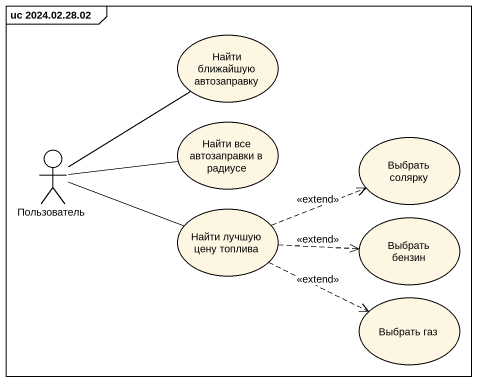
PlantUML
@startuml
mainframe uc 2024.02.28.02
usecase "Найти ближайшую автозаправку" as Найти_ближайшую_автозаправку
actor Пользователь
usecase "Найти все автозаправки в радиусе" as Найти_все_автозаправки_в
usecase "Выбрать солярку" as Выбрать_солярку
usecase "Найти лучшую цену топлива" as Найти_лучшую_цену_топлива
usecase "Выбрать бензин" as Выбрать_бензин
usecase "Выбрать газ" as Выбрать_газ
Пользователь -up- Найти_ближайшую_автозаправку
Пользователь -right- Найти_все_автозаправки_в
Пользователь -right- Найти_лучшую_цену_топлива
Найти_лучшую_цену_топлива .right.> Выбрать_солярку : <<extend>>
Найти_лучшую_цену_топлива .right.> Выбрать_бензин : <<extend>>
Найти_лучшую_цену_топлива .right.> Выбрать_газ : <<extend>>
@enduml
